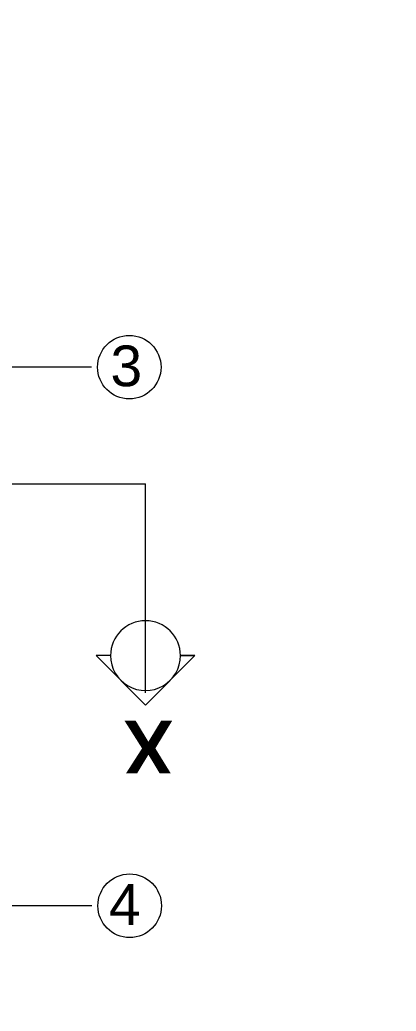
# Model space of a CAD drawing. Header units: inches. Extents: x 10755 to 33653, y -10992 to 10708.
# Drawn here: x 14315.2 to 14444.4, y 6630.6 to 6971.1 of the extents above; entities that cross this region are included whole.
import ezdxf

# ---------------------------------------------------------------- set-up
doc = ezdxf.new("R2010")
doc.units = ezdxf.units.IN
doc.header["$MEASUREMENT"] = 0
doc.linetypes.add('ACAD_ISO10W100', pattern=[18, 12, -3, 0, -3])
for name, color, linetype, lineweight in [('A-ANNO-SYMB', 6, 'Continuous', 9), ('centerline', 9, 'ACAD_ISO10W100', 5), ('dim', 6, 'Continuous', 13), ('SECTION LINE1', 6, 'Continuous', 18), ('title text 1', 113, 'Continuous', 25), ('wall', 1, 'Continuous', 35)]:
    doc.layers.add(name, color=color, linetype=linetype, lineweight=lineweight)
doc.layers.add('T-TEXT', color=230, linetype='Continuous')
doc.styles.add('Prajwal', font='stylu.ttf', dxfattribs={"height": 9})
doc.styles.get("Standard").update_dxf_attribs({"font": 'arial.ttf'})
doc.styles.add('suren', font='times.ttf', dxfattribs={"height": 4})
doc.dimstyles.new('S8', dxfattribs={"dimscale": 8, "dimtxt": 1, "dimasz": 0.5, "dimexe": 0.5, "dimexo": 0.5, "dimgap": 0.25, "dimtad": 1, "dimzin": 3, "dimdsep": 46, "dimlunit": 4, "dimtxsty": 'Standard', "dimblk": 'ARCHTICK', "dimcen": 0, "dimclrd": 256, "dimclre": 256, "dimclrt": 6, "dimadec": 0, "dimazin": 0, "dimtfac": 0.5, "dimtix": 1, "dimtmove": 1, "dimatfit": 3, "dimfxl": 0.5, "dimfxlon": 1, "dimfrac": 1, "dimtolj": 1, "dimtzin": 0, "dimarcsym": 1})

# ---------------------------------------------------------------- blocks, each defined once
blk = doc.blocks.new('EWEWRTT')
at = {"layer": 'centerline', "ltscale": 3}
for p, q in [((176830.19, -4119.4), (176184.84, -4119.4)), ((176830.31, -4304.4), (176184.95, -4304.4))]:
    blk.add_line(p, q, dxfattribs=at)
at = {"layer": 'centerline', "linetype": 'Continuous'}
for centre in [(176843.16, -4119.4), (176843.28, -4304.4)]:
    blk.add_circle(centre, 10.91, dxfattribs=at)
at = {"layer": 'T-TEXT', "ltscale": 100, "char_height": 14, "width": 12.944, "attachment_point": 3, "style": 'suren'}
for s, insert in [('{\\fArial|b0|i0|c0|p34;3}', (176847.57, -4111.96)), ('{\\fArial|b0|i0|c0|p34;4}', (176847.05, -4296.96))]:
    blk.add_mtext(s, dxfattribs=dict(at, insert=insert))
blk = doc.blocks.new('Section - Section Head - Filled_1-22785-GROUND FLOOR PLAN')
at = {"layer": 'A-ANNO-SYMB'}
for p, q in [((-0.25, 0.3536), (-0.6036, 0)), ((-0.25, 0.3536), (-0.4268, 0.1768)), ((-0.25, 0.3536), (0.1036, 0)), ((-0.6036, 0), (-0.5003, 0)), ((0.0003, 0), (0.1036, 0)), ((-0.5, 0), (-0.6036, 0)), ((0, 0), (0.1036, 0))]:
    blk.add_line(p, q, dxfattribs=at)
for start, end in [(360, 180), (180, 360)]:
    blk.add_arc((-0.25, 0), 0.25, start, end, dxfattribs=at)
blk = doc.blocks.new('ERWEWRTRT')
at = {"layer": 'SECTION LINE1', "linetype": 'Continuous', "ltscale": 30}
for p, q in [((177670.83, -4087.75), (177670.83, -4159.5)), ((177670.83, -4088.52), (177670.83, -4112.52)), ((176971.92, -4159.5), (177670.83, -4159.5))]:
    blk.add_line(p, q, dxfattribs=at)
at = {"layer": 'SECTION LINE1', "linetype": 'Continuous', "ltscale": 30, "xscale": -48, "yscale": 48, "zscale": -48}
blk.add_blockref('Section - Section Head - Filled_1-22785-GROUND FLOOR PLAN', (177658.83, -4100.52), dxfattribs=at)
at = {"layer": 'title text 1', "insert": (177680.19, -4078.13), "char_height": 18, "width": 3.410605131648481e-13, "attachment_point": 9, "style": 'Prajwal'}
blk.add_mtext('\\pi-24.83;{\\fArial|b1|i0|c0|p34;X}', dxfattribs=at)
blk = doc.blocks.new('_ArchTick')
at = {"color": 0, "const_width": 0.15}
blk.add_lwpolyline([(-0.5, -0.5), (0.5, 0.5)], dxfattribs=at)
blk = doc.blocks.new('*D3627')
at = {"layer": 'Defpoints', "color": 0, "transparency": 16777216}
for p in [(31969.25, 7241.82), (11281.95, 6632.82), (31991.14, 6632.82)]:
    blk.add_point(p, dxfattribs=at)
at = {"layer": 'dim', "lineweight": -2, "transparency": 16777216}
for p, q in [((31987.14, 7241.82), (31995.14, 7241.82)), ((31991.14, 7241.82), (31991.14, 6632.82)), ((31987.14, 6632.82), (31995.14, 6632.82))]:
    blk.add_line(p, q, dxfattribs=at)
at = {"layer": 'dim', "lineweight": -2, "transparency": 16777216, "xscale": 4, "yscale": 4, "zscale": 4}
for p, rotation in [((31991.14, 7241.82), 90), ((31991.14, 6632.82), 270)]:
    blk.add_blockref('_ArchTick', p, dxfattribs=dict(at, rotation=rotation))
at = {"layer": 'dim', "color": 6, "transparency": 16777216, "insert": (31985.05, 6937.32), "char_height": 8, "attachment_point": 5, "rotation": 90}
blk.add_mtext('\\A1;50\'-9"', dxfattribs=at)

msp = doc.modelspace()

# ---------------------------------------------------------------- block references
at = {"layer": 'wall', "linetype": 'Continuous', "ltscale": 30}
msp.add_blockref('EWEWRTT', (-162490.331, 10971.215), dxfattribs=at)
at = {"layer": 'wall', "linetype": 'Continuous', "xscale": -1, "rotation": 180}
msp.add_blockref('ERWEWRTRT', (-163312.433, 2652.205), dxfattribs=at)

# ---------------------------------------------------------------- dimensions: what is measured, and where the dimension line sits
at = {"layer": 'dim'}
dim = msp.add_linear_dim(base=(31991.136, 6632.82), p1=(31969.254, 7241.819), p2=(11281.953, 6632.82), angle=90, dimstyle='S8', dxfattribs=at)
dim.commit()
dim.dimension.update_dxf_attribs({"geometry": '*D3627', "text_midpoint": (31985.051, 6937.319)})

doc.saveas('drawing.dxf')
